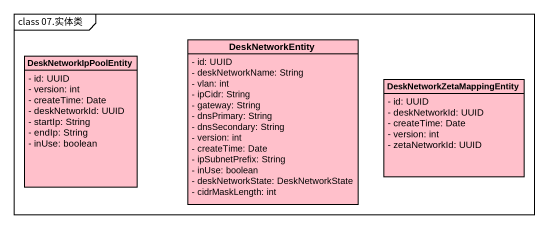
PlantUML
@startuml
mainframe class 07.实体类
hide circle
hide empty members
skinparam classAttributeIconSize 0
class DeskNetworkEntity #FFC0CB {
  - id: UUID
  - deskNetworkName: String
  - vlan: int
  - ipCidr: String
  - gateway: String
  - dnsPrimary: String
  - dnsSecondary: String
  - version: int
  - createTime: Date
  - ipSubnetPrefix: String
  - inUse: boolean
  - deskNetworkState: DeskNetworkState
  - cidrMaskLength: int
}
class DeskNetworkIpPoolEntity #FFC0CB {
  - id: UUID
  - version: int
  - createTime: Date
  - deskNetworkId: UUID
  - startIp: String
  - endIp: String
  - inUse: boolean
}
class DeskNetworkZetaMappingEntity #FFC0CB {
  - id: UUID
  - deskNetworkId: UUID
  - createTime: Date
  - version: int
  - zetaNetworkId: UUID
}
@enduml
